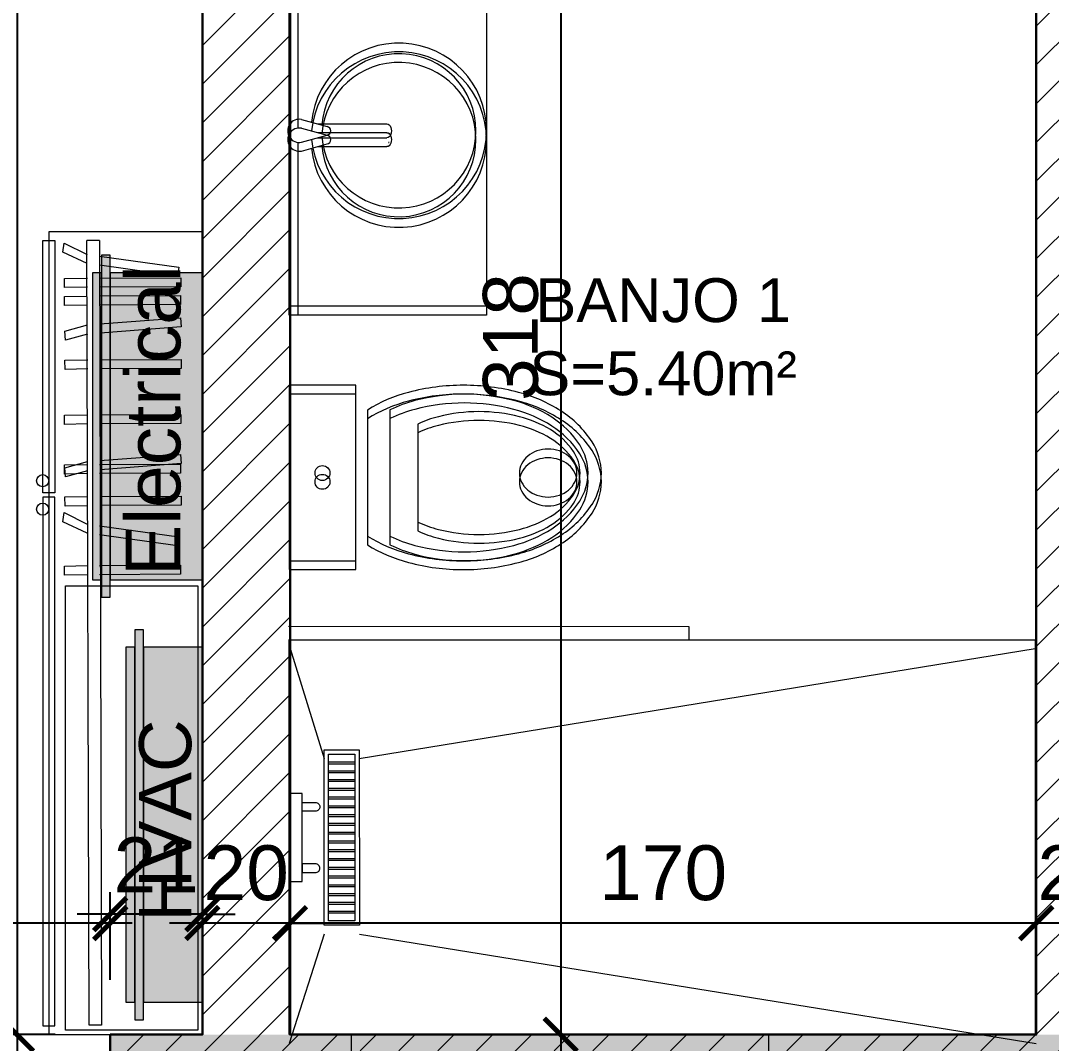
# Model space of a CAD drawing. Header units: feet. Extents: x 92587 to 97987, y -55119 to -48334.
# Drawn here: x 94853.7 to 95088.6, y -50959.4 to -50726.2 of the extents above; entities that cross this region are included whole.
import ezdxf

# ---------------------------------------------------------------- set-up
doc = ezdxf.new("R2010")
doc.units = ezdxf.units.FT
doc.header["$LTSCALE"] = 50
doc.header["$MEASUREMENT"] = 0
doc.layers.get('0').update_dxf_attribs({"color": 8})
for name, color, linetype, lineweight in [('BANJO', 160, 'Continuous', 9), ('KASETAT_Pen_No__22', 8, 'Continuous', 50), ('KASETAT_Pen_No__75', 6, 'Continuous', 20), ('MACONNERIE COUPE', 7, 'Continuous', 30), ('MACONNERIE HACHURE', 253, 'Continuous', 13), ('mobilimi', 8, 'Continuous', 9)]:
    doc.layers.add(name, color=color, linetype=linetype, lineweight=lineweight)
for name, color, linetype in [('BORD', 5, 'Continuous'), ('COTE 50ème', 1, 'Continuous'), ('TALUS', 2, 'Continuous'), ('TEXTE', 7, 'Continuous')]:
    doc.layers.add(name, color=color, linetype=linetype)
doc.layers.add('DEMOL', color=7, linetype='Continuous', lineweight=60, true_color=0xa87e00)
doc.layers.add('KASETAT_Pen_No__176', color=7, linetype='Continuous', lineweight=15, true_color=0x93a0c6)
doc.styles.add('RS_TEXT_1.50', font='arial.ttf', dxfattribs={"height": 12.5})
doc.styles.add('RS_TXT_50', font='arial.ttf', dxfattribs={"height": 12.5})
doc.dimstyles.new('RS_50CM_LINEAIRE', dxfattribs={"dimscale": 5, "dimtxt": 12.5, "dimasz": 1.5, "dimexe": 1, "dimexo": 2.5, "dimgap": 1, "dimtad": 1, "dimdec": 1, "dimrnd": 0.5, "dimdsep": 46, "dimtxsty": 'RS_TXT_50', "dimblk1": 'ARCHTICK', "dimblk2": 'ARCHTICK', "dimsah": 1, "dimcen": 2.5, "dimdle": 1, "dimclrt": 4, "dimadec": 0, "dimazin": 2, "dimtfac": 1, "dimtdec": 1, "dimtix": 1, "dimtmove": 2, "dimatfit": 3, "dimfxl": 1, "dimtolj": 1, "dimtzin": 0, "dimarcsym": 0})

# ---------------------------------------------------------------- blocks, each defined once
blk = doc.blocks.new('lavaman')
at = {"layer": 'BANJO'}
for p, q in [((-61171.15, 21935.44), (-61216.15, 21935.44)), ((-61171.15, 21935.44), (-61171.15, 21855.44)), ((-61171.15, 21855.44), (-61216.15, 21855.44))]:
    blk.add_line(p, q, dxfattribs=at)
at = {"layer": 'BANJO', "linetype": 'Continuous'}
for p, q in [((-61216.15, 21896.66), (-61216.15, 21935.44)), ((-61214.15, 21935.44), (-61214.15, 21898.05)), ((-61171.15, 21935.44), (-61171.15, 21855.44)), ((-61216.15, 21925.44), (-61216.15, 21896.66)), ((-61213.35, 21898.04), (-61207.48, 21896.42)), ((-61209.67, 21897.03), (-61193.85, 21897.03)), ((-61216.15, 21894.21), (-61216.15, 21865.44)), ((-61216.15, 21855.44), (-61216.15, 21894.21)), ((-61213.35, 21892.84), (-61207.48, 21894.45)), ((-61209.65, 21893.84), (-61193.85, 21893.84)), ((-61193.49, 21894.81), (-61193.49, 21894.81)), ((-61193.49, 21894.81), (-61193.38, 21894.81)), ((-61193.38, 21894.81), (-61193.49, 21894.81)), ((-61193.38, 21894.81), (-61193.38, 21894.81)), ((-61214.15, 21892.82), (-61214.15, 21855.44))]:
    blk.add_line(p, q, dxfattribs=at)
for centre, radius, start, end in [((-61191.15, 21895.44), 20, 185.6501, 174.3499), ((-61191.15, 21895.44), 17.58, 184.3008, 175.6992), ((-61213.81, 21895.44), 2.64, 79.9738, 280.0262), ((-61207.66, 21895.44), 1, 280.3544, 79.6456)]:
    blk.add_arc(centre, radius, start, end, dxfattribs=at)
at = {"layer": 'BANJO', "linetype": 'Continuous', "extrusion": (0, 0, -1)}
blk.add_ellipse((-61193.85, 21895.43), major_axis=(0, 1.59), ratio=0.623935, start_param=0, end_param=3.141593, dxfattribs=at)
blk = doc.blocks.new('UniTAZZ_3')
at = {"layer": 'BANJO'}
for p, q in [((-152, 200), (-152, -200)), ((0, 200), (-152, 200)), ((0, -200), (0, 200)), ((-229.8, -144), (-229.8, 143.8)), ((-178.5, -143.6), (-178.5, 143.6)), ((-293.4, -111.7), (-293.4, 111.9)), ((-152, -200), (0, -200))]:
    blk.add_line(p, q, dxfattribs=at)
blk.add_circle((-76, 0), 17, dxfattribs=at)
for centre, radius, start, end in [((-397.3, -291.1), 491.2, 90, 104.7867), ((-397.3, -291.1), 491.2, 75.2133, 90), ((-435.1, -147.6), 342.9, 104.7867, 122.5078), ((-433.2, -132.6), 307.7, 104.7867, 122.5078), ((-399.2, -261.3), 440.9, 90, 104.7867), ((-399.2, -261.3), 440.9, 75.2133, 90), ((-365.2, -132.6), 307.7, 63.9053, 75.2133), ((-359.4, -147.6), 342.9, 58.1489, 75.2133), ((-492.9, -57), 235.4, 122.5078, 146.9765), ((-485, -51.2), 211.3, 122.5078, 146.9765), ((-462, -120.6), 256.9, 104.1209, 121.2723), ((-432.4, -238.1), 378.1, 90, 104.1209), ((-432.4, -238.1), 378.1, 75.8791, 90), ((-402.8, -120.6), 256.9, 64.7964, 75.8791), ((-507, -46.4), 170.2, 121.2723, 145.7058), ((-580.5, 0), 130.9, 146.9765, 180), ((-563.6, -0.1), 117.5, 146.9765, 180), ((-575.2, 0.1), 87.7, 145.7058, 180), ((-594.2, -11.9), 66, 109.092, 129.8827), ((-590.2, -23.4), 78.1, 90, 109.092), ((-590.2, -23.4), 78.1, 70.908, 90), ((-586.2, -11.9), 66, 50.1173, 70.908), ((-600.3, -4.6), 56.5, 129.8827, 153.6325), ((-580.1, -4.6), 56.5, 26.3675, 50.1173), ((-580.5, 0), 130.9, 180, 213.0235), ((-575.2, 0.1), 87.7, 180, 214.2942), ((-609.7, 0.1), 46, 153.6325, 180), ((-609.7, 0.1), 46, 180, 206.3675), ((-570.7, 0.1), 46, 0, 26.3675), ((-570.7, 0.1), 46, 333.6325, 0), ((-563.6, -0.1), 117.5, 180, 213.0235), ((-600.3, 4.7), 56.5, 206.3675, 230.1173), ((-580.1, 4.7), 56.5, 309.8827, 333.6325), ((-594.2, 12), 66, 230.1173, 250.908), ((-586.2, 12), 66, 289.092, 309.8827), ((-485, 51), 211.3, 213.0235, 237.4922), ((-507, 46.6), 170.2, 214.2942, 238.7277), ((-590.2, 23.5), 78.1, 250.908, 270), ((-590.2, 23.5), 78.1, 270, 289.092), ((-492.9, 57), 235.4, 213.0235, 237.4922), ((-462, 120.7), 256.9, 238.7277, 255.8791), ((-402.8, 120.7), 256.9, 284.1209, 295.2036), ((-433.2, 132.3), 307.7, 237.4922, 255.2133), ((-432.4, 238.2), 378.1, 255.8791, 270), ((-432.4, 238.2), 378.1, 270, 284.1209), ((-435.1, 147.6), 342.9, 237.4922, 255.2133), ((-365.2, 132.3), 307.7, 284.7867, 296.0947), ((-359.4, 147.6), 342.9, 284.7867, 301.8511), ((-397.3, 291.1), 491.2, 255.2133, 270), ((-399.2, 261.1), 440.9, 255.2133, 270), ((-399.2, 261.1), 440.9, 270, 284.7867), ((-397.3, 291.1), 491.2, 270, 284.7867)]:
    blk.add_arc(centre, radius, start, end, dxfattribs=at)
blk = doc.blocks.new('_ArchTick')
at = {"color": 0, "linetype": 'ByBlock', "const_width": 0.15}
blk.add_lwpolyline([(-0.5, -0.5), (0.5, 0.5)], dxfattribs=at)
blk = doc.blocks.new('*D653')
at = {"layer": 'COTE 50ème', "color": 0, "lineweight": -2, "ltscale": 0.5, "transparency": 16777216}
for p, q in [((95085.11, -50944.86), (95085.11, -50926.93)), ((95105.11, -50944.86), (95105.11, -50926.93)), ((95085.11, -50931.93), (95077.61, -50931.93)), ((95105.11, -50931.93), (95085.11, -50931.93)), ((95105.11, -50931.93), (95112.61, -50931.93))]:
    blk.add_line(p, q, dxfattribs=at)
at = {"layer": 'Defpoints', "color": 0, "ltscale": 0.5, "transparency": 16777216}
for p in [(95085.11, -50931.93), (95085.11, -50957.36), (95105.11, -50957.36)]:
    blk.add_point(p, dxfattribs=at)
at = {"layer": 'COTE 50ème', "color": 0, "lineweight": -2, "ltscale": 0.5, "transparency": 16777216, "xscale": 7.5, "yscale": 7.5, "zscale": 7.5}
blk.add_blockref('_ArchTick', (95085.11, -50931.93), dxfattribs=at)
at = {"layer": 'COTE 50ème', "color": 0, "lineweight": -2, "ltscale": 0.5, "transparency": 16777216, "xscale": 7.5, "yscale": 7.5, "zscale": 7.5, "rotation": 180}
blk.add_blockref('_ArchTick', (95105.11, -50931.93), dxfattribs=at)
at = {"layer": 'COTE 50ème', "color": 4, "lineweight": 5, "ltscale": 0.5, "transparency": 16777216, "insert": (95095.11, -50920.55), "char_height": 12.5, "attachment_point": 5, "style": 'RS_TXT_50'}
blk.add_mtext('\\A1;20', dxfattribs=at)
blk = doc.blocks.new('*D654')
at = {"layer": 'COTE 50ème', "color": 0, "lineweight": -2, "ltscale": 0.5, "transparency": 16777216}
for p, q in [((94915.11, -50944.86), (94915.11, -50926.93)), ((95085.11, -50944.86), (95085.11, -50926.93)), ((95090.11, -50931.93), (94910.11, -50931.93))]:
    blk.add_line(p, q, dxfattribs=at)
at = {"layer": 'Defpoints', "color": 0, "ltscale": 0.5, "transparency": 16777216}
for p in [(94915.11, -50931.93), (94915.11, -50957.36), (95085.11, -50957.36)]:
    blk.add_point(p, dxfattribs=at)
at = {"layer": 'COTE 50ème', "color": 0, "lineweight": -2, "ltscale": 0.5, "transparency": 16777216, "xscale": 7.5, "yscale": 7.5, "zscale": 7.5, "rotation": 180}
blk.add_blockref('_ArchTick', (94915.11, -50931.93), dxfattribs=at)
at = {"layer": 'COTE 50ème', "color": 0, "lineweight": -2, "ltscale": 0.5, "transparency": 16777216, "xscale": 7.5, "yscale": 7.5, "zscale": 7.5}
blk.add_blockref('_ArchTick', (95085.11, -50931.93), dxfattribs=at)
at = {"layer": 'COTE 50ème', "color": 4, "lineweight": 5, "ltscale": 0.5, "transparency": 16777216, "insert": (95000.11, -50920.55), "char_height": 12.5, "attachment_point": 5, "style": 'RS_TXT_50'}
blk.add_mtext('\\A1;170', dxfattribs=at)
blk = doc.blocks.new('*D655')
at = {"layer": 'COTE 50ème', "color": 0, "lineweight": -2, "ltscale": 0.5, "transparency": 16777216}
for p, q in [((94895.11, -50944.86), (94895.11, -50926.93)), ((94915.11, -50944.86), (94915.11, -50926.93)), ((94895.11, -50931.93), (94887.61, -50931.93)), ((94915.11, -50931.93), (94895.11, -50931.93)), ((94915.11, -50931.93), (94922.61, -50931.93))]:
    blk.add_line(p, q, dxfattribs=at)
at = {"layer": 'Defpoints', "color": 0, "ltscale": 0.5, "transparency": 16777216}
for p in [(94895.11, -50931.93), (94895.11, -50957.36), (94915.11, -50957.36)]:
    blk.add_point(p, dxfattribs=at)
at = {"layer": 'COTE 50ème', "color": 0, "lineweight": -2, "ltscale": 0.5, "transparency": 16777216, "xscale": 7.5, "yscale": 7.5, "zscale": 7.5}
blk.add_blockref('_ArchTick', (94895.11, -50931.93), dxfattribs=at)
at = {"layer": 'COTE 50ème', "color": 0, "lineweight": -2, "ltscale": 0.5, "transparency": 16777216, "xscale": 7.5, "yscale": 7.5, "zscale": 7.5, "rotation": 180}
blk.add_blockref('_ArchTick', (94915.11, -50931.93), dxfattribs=at)
at = {"layer": 'COTE 50ème', "color": 4, "lineweight": 5, "ltscale": 0.5, "transparency": 16777216, "insert": (94905.11, -50920.55), "char_height": 12.5, "attachment_point": 5, "style": 'RS_TXT_50'}
blk.add_mtext('\\A1;20', dxfattribs=at)
blk = doc.blocks.new('*D656')
at = {"layer": 'COTE 50ème', "color": 0, "lineweight": -2, "ltscale": 0.5, "transparency": 16777216}
for p, q in [((94874.11, -50944.86), (94874.11, -50924.93)), ((94895.11, -50944.86), (94895.11, -50924.93)), ((94874.11, -50929.93), (94866.61, -50929.93)), ((94895.11, -50929.93), (94874.11, -50929.93)), ((94895.11, -50929.93), (94902.61, -50929.93))]:
    blk.add_line(p, q, dxfattribs=at)
at = {"layer": 'Defpoints', "color": 0, "ltscale": 0.5, "transparency": 16777216}
for p in [(94874.11, -50929.93), (94874.11, -50957.36), (94895.11, -50957.36)]:
    blk.add_point(p, dxfattribs=at)
at = {"layer": 'COTE 50ème', "color": 0, "lineweight": -2, "ltscale": 0.5, "transparency": 16777216, "xscale": 7.5, "yscale": 7.5, "zscale": 7.5}
blk.add_blockref('_ArchTick', (94874.11, -50929.93), dxfattribs=at)
at = {"layer": 'COTE 50ème', "color": 0, "lineweight": -2, "ltscale": 0.5, "transparency": 16777216, "xscale": 7.5, "yscale": 7.5, "zscale": 7.5, "rotation": 180}
blk.add_blockref('_ArchTick', (94895.11, -50929.93), dxfattribs=at)
at = {"layer": 'COTE 50ème', "color": 4, "lineweight": 5, "ltscale": 0.5, "transparency": 16777216, "insert": (94884.61, -50918.65), "char_height": 12.5, "attachment_point": 5, "style": 'RS_TXT_50'}
blk.add_mtext('\\A1;21', dxfattribs=at)
blk = doc.blocks.new('*D657')
at = {"layer": 'COTE 50ème', "color": 0, "lineweight": -2, "ltscale": 0.5, "transparency": 16777216}
for p, q in [((94744.11, -50959.86), (94744.11, -50926.93)), ((94874.11, -50944.86), (94874.11, -50926.93)), ((94879.11, -50931.93), (94739.11, -50931.93))]:
    blk.add_line(p, q, dxfattribs=at)
at = {"layer": 'Defpoints', "color": 0, "ltscale": 0.5, "transparency": 16777216}
for p in [(94744.11, -50931.93), (94874.11, -50957.36), (94744.11, -50972.36)]:
    blk.add_point(p, dxfattribs=at)
at = {"layer": 'COTE 50ème', "color": 0, "lineweight": -2, "ltscale": 0.5, "transparency": 16777216, "xscale": 7.5, "yscale": 7.5, "zscale": 7.5, "rotation": 180}
blk.add_blockref('_ArchTick', (94744.11, -50931.93), dxfattribs=at)
at = {"layer": 'COTE 50ème', "color": 0, "lineweight": -2, "ltscale": 0.5, "transparency": 16777216, "xscale": 7.5, "yscale": 7.5, "zscale": 7.5}
blk.add_blockref('_ArchTick', (94874.11, -50931.93), dxfattribs=at)
at = {"layer": 'COTE 50ème', "color": 4, "lineweight": 5, "ltscale": 0.5, "transparency": 16777216, "insert": (94809.11, -50920.54), "char_height": 12.5, "attachment_point": 5, "style": 'RS_TXT_50'}
blk.add_mtext('\\A1;130', dxfattribs=at)
blk = doc.blocks.new('*D910')
at = {"layer": 'COTE 50ème', "color": 0, "lineweight": -2, "ltscale": 0.5, "transparency": 16777216}
for p, q in [((94852.89, -50622.36), (94852.89, -50962.36)), ((94882.61, -50627.36), (94847.89, -50627.36)), ((94861.61, -50957.36), (94847.89, -50957.36))]:
    blk.add_line(p, q, dxfattribs=at)
at = {"layer": 'Defpoints', "color": 0, "ltscale": 0.5, "transparency": 16777216}
for p in [(94895.11, -50627.36), (94852.89, -50957.36), (94874.11, -50957.36)]:
    blk.add_point(p, dxfattribs=at)
at = {"layer": 'COTE 50ème', "color": 0, "lineweight": -2, "ltscale": 0.5, "transparency": 16777216, "xscale": 7.5, "yscale": 7.5, "zscale": 7.5}
for p, rotation in [((94852.89, -50627.36), 90), ((94852.89, -50957.36), 270)]:
    blk.add_blockref('_ArchTick', p, dxfattribs=dict(at, rotation=rotation))
at = {"layer": 'COTE 50ème', "color": 4, "lineweight": 5, "ltscale": 0.5, "transparency": 16777216, "insert": (94841.5, -50792.36), "char_height": 12.5, "attachment_point": 5, "rotation": 90, "style": 'RS_TXT_50'}
blk.add_mtext('\\A1;330', dxfattribs=at)
blk = doc.blocks.new('*D484')
at = {"layer": 'COTE 50ème', "color": 0, "lineweight": -2, "ltscale": 0.5, "transparency": 16777216}
for p, q in [((94852.89, -50952.36), (94852.89, -51177.36)), ((94861.61, -50957.36), (94847.89, -50957.36)), ((94861.61, -51172.36), (94847.89, -51172.36))]:
    blk.add_line(p, q, dxfattribs=at)
at = {"layer": 'Defpoints', "color": 0, "ltscale": 0.5, "transparency": 16777216}
for p in [(94874.11, -50957.36), (94852.89, -51172.36), (94874.11, -51172.36)]:
    blk.add_point(p, dxfattribs=at)
at = {"layer": 'COTE 50ème', "color": 0, "lineweight": -2, "ltscale": 0.5, "transparency": 16777216, "xscale": 7.5, "yscale": 7.5, "zscale": 7.5}
for p, rotation in [((94852.89, -50957.36), 90), ((94852.89, -51172.36), 270)]:
    blk.add_blockref('_ArchTick', p, dxfattribs=dict(at, rotation=rotation))
at = {"layer": 'COTE 50ème', "color": 4, "lineweight": 5, "ltscale": 0.5, "transparency": 16777216, "insert": (94841.51, -51064.86), "char_height": 12.5, "attachment_point": 5, "rotation": 90, "style": 'RS_TXT_50'}
blk.add_mtext('\\A1;215', dxfattribs=at)
blk = doc.blocks.new('*D510')
at = {"layer": 'COTE 50ème', "color": 0, "lineweight": -2, "ltscale": 0.5, "transparency": 16777216}
for p, q in [((94976.76, -50634.36), (94976.76, -50962.36)), ((94968.88, -50639.36), (94971.76, -50639.36)), ((95011.61, -50957.36), (94971.76, -50957.36))]:
    blk.add_line(p, q, dxfattribs=at)
at = {"layer": 'Defpoints', "color": 0, "ltscale": 0.5, "transparency": 16777216}
for p in [(94981.38, -50639.36), (94976.76, -50957.36), (95024.11, -50957.36)]:
    blk.add_point(p, dxfattribs=at)
at = {"layer": 'COTE 50ème', "color": 0, "lineweight": -2, "ltscale": 0.5, "transparency": 16777216, "xscale": 7.5, "yscale": 7.5, "zscale": 7.5}
for p, rotation in [((94976.76, -50639.36), 90), ((94976.76, -50957.36), 270)]:
    blk.add_blockref('_ArchTick', p, dxfattribs=dict(at, rotation=rotation))
at = {"layer": 'COTE 50ème', "color": 4, "lineweight": 5, "ltscale": 0.5, "transparency": 16777216, "insert": (94965.38, -50798.36), "char_height": 12.5, "attachment_point": 5, "rotation": 90, "style": 'RS_TXT_50'}
blk.add_mtext('\\A1;318', dxfattribs=at)
blk = doc.blocks.new('*D511')
at = {"layer": 'COTE 50ème', "color": 0, "lineweight": -2, "ltscale": 0.5, "transparency": 16777216}
for p, q in [((94976.76, -50952.36), (94976.76, -50992.35)), ((95011.61, -50957.36), (94971.76, -50957.36)), ((95011.61, -50987.35), (94971.76, -50987.35))]:
    blk.add_line(p, q, dxfattribs=at)
at = {"layer": 'Defpoints', "color": 0, "ltscale": 0.5, "transparency": 16777216}
for p in [(95024.11, -50957.36), (94976.76, -50987.35), (95024.11, -50987.35)]:
    blk.add_point(p, dxfattribs=at)
at = {"layer": 'COTE 50ème', "color": 0, "lineweight": -2, "ltscale": 0.5, "transparency": 16777216, "xscale": 7.5, "yscale": 7.5, "zscale": 7.5}
for p, rotation in [((94976.76, -50957.36), 90), ((94976.76, -50987.35), 270)]:
    blk.add_blockref('_ArchTick', p, dxfattribs=dict(at, rotation=rotation))
at = {"layer": 'COTE 50ème', "color": 4, "lineweight": 5, "ltscale": 0.5, "transparency": 16777216, "insert": (94965.38, -50972.35), "char_height": 12.5, "attachment_point": 5, "rotation": 90, "style": 'RS_TXT_50'}
blk.add_mtext('\\A1;30', dxfattribs=at)

msp = doc.modelspace()

# ---------------------------------------------------------------- hatches: boundary and pattern name
at = {"layer": 'KASETAT_Pen_No__176', "linetype": 'Continuous', "lineweight": 0, "true_color": 0x2776bb}
msp.add_hatch(color=152, dxfattribs=at).paths.add_polyline_path([(94870.11, -50783.69), (94870.11, -50853.69), (94872.11, -50853.69), (94872.11, -50857.69), (94874.11, -50857.69), (94874.11, -50853.69), (94895.11, -50853.69), (94895.11, -50783.69), (94874.11, -50783.69), (94874.11, -50779.69), (94872.11, -50779.69), (94872.11, -50783.69)])
at = {"layer": 'KASETAT_Pen_No__75', "linetype": 'Continuous', "lineweight": 0, "true_color": 0xbf00bf}
msp.add_hatch(color=212, dxfattribs=at).paths.add_polyline_path([(94877.71, -50869.08), (94877.71, -50949.98), (94879.71, -50949.98), (94879.71, -50953.98), (94881.71, -50953.98), (94881.71, -50949.98), (94895.11, -50949.98), (94895.11, -50869.08), (94881.71, -50869.08), (94881.71, -50865.08), (94879.71, -50865.08), (94879.71, -50869.08)])
at = {"layer": 'MACONNERIE HACHURE'}
h = msp.add_hatch(dxfattribs=at)
h.set_pattern_fill('ANSI31', color=256, scale=50, style=0)
h.set_pattern_definition([(45, (0, 5835.283), (-4.41941738, 4.41941738), [])])
h.paths.add_polyline_path([(93729.11, -50527.36), (93729.11, -50358.36), (93801.11, -50358.36), (93801.11, -50337.36), (93779.11, -50337.36), (93779.11, -50332.36), (93959.11, -50332.36), (93959.11, -50344.36), (93909.11, -50344.36), (93909.11, -50517.36), (93887.11, -50517.36), (93887.11, -50505.36), (93897.11, -50505.36), (93897.11, -50344.36), (93806.11, -50344.36), (93806.11, -50363.36), (93749.11, -50363.36), (93749.11, -50505.36), (93805.11, -50505.36), (93805.11, -50517.36), (93741.11, -50517.36), (93741.11, -50527.36)])
h.paths.add_polyline_path([(94298.94, -51192.36), (94249.11, -51192.36), (94249.11, -51152.36), (94298.94, -51152.36)])
h.paths.add_polyline_path([(94459.11, -51192.36), (94419.11, -51192.36), (94419.11, -51152.36), (94459.11, -51152.36)])
h.paths.add_polyline_path([(94319.11, -51547.36), (94229.11, -51547.36), (94229.11, -51487.36), (94076.11, -51487.36), (94076.11, -51547.36), (94064.11, -51547.36), (94064.11, -51427.36), (94084.11, -51427.36), (94084.11, -51462.36), (94249.11, -51462.36), (94249.11, -51511.36), (94319.11, -51511.36), (94319.11, -51462.36), (94354.11, -51462.36), (94354.11, -51482.36), (94344.11, -51482.36), (94344.11, -51532.36), (94319.11, -51532.36), (94319.11, -51516.36), (94249.11, -51516.36), (94249.11, -51542.36), (94319.11, -51542.36)])
h.paths.add_polyline_path([(93749.11, -49932.36), (93849.11, -49932.36), (93849.11, -49907.36), (93749.11, -49907.36)])
h.paths.add_polyline_path([(93514.11, -51940.47), (93489.11, -51940.47), (93489.11, -51987.36), (93514.11, -51987.36)])
h.paths.add_polyline_path([(93514.11, -50042.36), (93489.11, -50042.36), (93489.11, -50022.36), (93514.11, -50022.36)])
h.paths.add_polyline_path([(94196.61, -51192.36), (94214.11, -51192.36), (94214.11, -51172.36), (94196.61, -51172.36)])
h.paths.add_polyline_path([(93874.11, -51305.36), (93864.11, -51305.36), (93864.11, -51317.36), (93904.11, -51317.36), (93904.11, -51305.36), (93894.11, -51305.36), (93894.11, -50987.36), (94064.11, -50987.36), (94064.11, -51305.36), (93986.1, -51305.36), (93986.1, -51317.36), (94064.11, -51317.36), (94064.11, -51327.36), (94084.11, -51327.36), (94084.11, -51192.36), (94096.61, -51192.36), (94096.61, -51172.36), (94084.11, -51172.36), (94084.11, -50957.36), (94063.11, -50957.36), (94063.11, -50627.36), (93965.1, -50627.36), (93965.1, -50639.36), (94043.11, -50639.36), (94043.11, -50957.36), (93873.11, -50957.36), (93873.11, -50639.36), (93883.11, -50639.36), (93883.11, -50627.36), (93843.11, -50627.36), (93843.11, -50639.36), (93853.11, -50639.36), (93853.11, -50957.36), (93514.11, -50957.36), (93514.11, -50912.36), (93489.11, -50912.36), (93489.11, -50962.36), (93379.11, -50962.36), (93379.11, -50982.36), (93489.11, -50982.36), (93489.11, -51032.36), (93514.11, -51032.36), (93514.11, -50987.36), (93874.11, -50987.36)])
h.paths.add_polyline_path([(93706.11, -50332.36), (93706.11, -50352.36), (93404.11, -50352.36), (93404.11, -50417.36), (93379.11, -50417.36), (93379.11, -50327.36), (93489.11, -50327.36), (93489.11, -50312.36), (93514.11, -50312.36), (93514.11, -50332.36)])
h.paths.add_polyline_path([(94149.11, -50235.36), (94174.11, -50235.36), (94174.11, -50513.36), (94226.11, -50513.36), (94226.11, -50535.36), (94214.11, -50535.36), (94214.11, -50525.36), (94089.11, -50525.36), (94089.11, -50513.36), (94149.11, -50513.36)])
h.paths.add_polyline_path([(94174.11, -50162.36), (94174.11, -50142.36), (94224.11, -50142.36), (94224.11, -50022.36), (94249.11, -50022.36), (94249.11, -50137.36), (94266.61, -50137.36), (94266.61, -50162.36)])
h.paths.add_polyline_path([(93514.11, -49972.36), (93514.11, -49932.36), (93569.11, -49932.36), (93569.11, -49907.36), (93489.11, -49907.36), (93489.11, -49972.36)])
h.paths.add_polyline_path([(94089.11, -49932.36), (94029.11, -49932.36), (94029.11, -49907.36), (94114.11, -49907.36), (94114.11, -49972.36), (94114.11, -49972.36), (94114.11, -50022.36), (94089.11, -50022.36)])
h.paths.add_polyline_path([(93514.11, -51612.36), (93514.11, -51670.47), (93489.11, -51670.47), (93489.11, -51617.36), (93379.11, -51617.36), (93379.11, -51527.36), (93404.11, -51527.36), (93404.11, -51592.36), (93737.11, -51592.36), (93737.11, -51419.36), (93749.11, -51419.36), (93749.11, -51427.36), (93805.11, -51427.36), (93805.11, -51439.36), (93749.11, -51439.36), (93749.11, -51587.36), (93897.11, -51587.36), (93897.11, -51439.36), (93887.11, -51439.36), (93887.11, -51427.36), (93909.11, -51427.36), (93909.11, -51600.36), (93958.97, -51600.36), (93958.97, -51612.36)])
h.paths.add_polyline_path([(93749.11, -51285.36), (93749.11, -51305.36), (93772.11, -51305.36), (93772.11, -51317.36), (93749.11, -51317.36), (93749.11, -51327.36), (93737.11, -51327.36), (93737.11, -51297.36), (93514.11, -51297.36), (93514.11, -51285.36)], flags=17)
h.paths.add_polyline_path([(93729.11, -50647.36), (93514.11, -50647.36), (93514.11, -50659.36), (93741.11, -50659.36), (93741.11, -50639.36), (93751.11, -50639.36), (93751.11, -50627.36), (93741.11, -50627.36), (93741.11, -50619.36), (93729.11, -50619.36)])
h.paths.add_polyline_path([(94314.11, -50647.36), (94314.11, -50635.36), (94226.11, -50635.36), (94226.11, -50627.36), (94214.11, -50627.36), (94214.11, -50647.36)])
h.paths.add_polyline_path([(93404.11, -51297.36), (93379.11, -51297.36), (93379.11, -51347.36), (93404.11, -51347.36)])
h.paths.add_polyline_path([(93404.11, -50647.36), (93379.11, -50647.36), (93379.11, -50597.36), (93404.11, -50597.36)])
h.paths.add_polyline_path([(93514.11, -51247.36), (93489.11, -51247.36), (93489.11, -51192.47), (93514.11, -51192.47)], flags=17)
h.paths.add_polyline_path([(93514.11, -50697.36), (93489.11, -50697.36), (93489.11, -50752.25), (93514.11, -50752.25)], flags=17)
h.paths.add_polyline_path([(94659.28, -51192.36), (94709.11, -51192.36), (94709.11, -51152.36), (94659.28, -51152.36)])
h.paths.add_polyline_path([(94499.11, -51192.36), (94539.11, -51192.36), (94539.11, -51152.36), (94499.11, -51152.36)])
h.paths.add_polyline_path([(94344.11, -52012.36), (94364.11, -52012.36), (94364.11, -52037.36), (94344.11, -52037.36)])
h.paths.add_polyline_path([(94029.11, -52012.36), (94029.11, -52037.36), (94209.11, -52037.36), (94209.11, -52012.36)])
h.paths.add_polyline_path([(94639.11, -51547.36), (94729.11, -51547.36), (94729.11, -51487.36), (94882.11, -51487.36), (94882.11, -51547.36), (94894.11, -51547.36), (94894.11, -51427.36), (94874.11, -51427.36), (94874.11, -51462.36), (94709.11, -51462.36), (94709.11, -51511.36), (94639.11, -51511.36), (94639.11, -51462.36), (94454.11, -51462.36), (94454.11, -51482.36), (94614.11, -51482.36), (94614.11, -51532.36), (94639.11, -51532.36), (94639.11, -51516.36), (94709.11, -51516.36), (94709.11, -51542.36), (94639.11, -51542.36)])
h.paths.add_polyline_path([(95209.11, -49932.36), (95109.11, -49932.36), (95109.11, -49907.36), (95209.11, -49907.36)])
h.paths.add_polyline_path([(95444.11, -51940.47), (95469.11, -51940.47), (95469.11, -51987.36), (95444.11, -51987.36)])
h.paths.add_polyline_path([(95444.11, -50042.36), (95469.11, -50042.36), (95469.11, -50022.36), (95444.11, -50022.36)])
h.paths.add_polyline_path([(94761.61, -51192.36), (94744.11, -51192.36), (94744.11, -51172.36), (94761.61, -51172.36)])
h.paths.add_polyline_path([(94464.11, -50162.36), (94446.61, -50162.36), (94446.61, -50137.36), (94464.11, -50137.36), (94464.11, -49972.36), (94494.11, -49972.36), (94494.11, -50137.36), (94511.72, -50137.36), (94511.72, -50162.36), (94494.11, -50162.36), (94494.11, -50635.36), (94562.11, -50635.36), (94562.11, -50647.36), (94494.11, -50647.36), (94494.11, -50822.36), (94464.11, -50822.36), (94464.11, -50647.36), (94396.11, -50647.36), (94396.11, -50635.36), (94464.11, -50635.36)])
h.paths.add_polyline_path([(95084.11, -51305.36), (95094.11, -51305.36), (95094.11, -51317.36), (95054.11, -51317.36), (95054.11, -51305.36), (95064.11, -51305.36), (95064.11, -50987.36), (94894.11, -50987.36), (94894.11, -51305.36), (94972.12, -51305.36), (94972.12, -51317.36), (94894.11, -51317.36), (94894.11, -51327.36), (94874.11, -51327.36), (94874.11, -51192.36), (94861.61, -51192.36), (94861.61, -51172.36), (94874.11, -51172.36), (94874.11, -50957.36), (94895.11, -50957.36), (94895.11, -50627.36), (94993.12, -50627.36), (94993.12, -50639.36), (94915.11, -50639.36), (94915.11, -50957.36), (95085.11, -50957.36), (95085.11, -50639.36), (95075.11, -50639.36), (95075.11, -50627.36), (95115.11, -50627.36), (95115.11, -50639.36), (95105.11, -50639.36), (95105.11, -50957.36), (95444.11, -50957.36), (95444.11, -50912.36), (95469.11, -50912.36), (95469.11, -50962.36), (95579.11, -50962.36), (95579.11, -50982.36), (95469.11, -50982.36), (95469.11, -51032.36), (95444.11, -51032.36), (95444.11, -50987.36), (95084.11, -50987.36)])
h.paths.add_polyline_path([(95229.11, -50358.36), (95157.11, -50358.36), (95157.11, -50337.36), (95179.11, -50337.36), (95179.11, -50332.36), (94999.11, -50332.36), (94999.11, -50344.36), (95049.11, -50344.36), (95049.11, -50517.36), (95071.11, -50517.36), (95071.11, -50505.36), (95061.11, -50505.36), (95061.11, -50344.36), (95152.11, -50344.36), (95152.11, -50363.36), (95209.11, -50363.36), (95209.11, -50505.36), (95153.11, -50505.36), (95153.11, -50517.36), (95217.11, -50517.36), (95217.11, -50527.36), (95229.11, -50527.36)])
h.paths.add_polyline_path([(95252.11, -50332.36), (95252.11, -50352.36), (95554.11, -50352.36), (95554.11, -50417.36), (95579.11, -50417.36), (95579.11, -50327.36), (95469.11, -50327.36), (95469.11, -50312.36), (95444.11, -50312.36), (95444.11, -50332.36)])
h.paths.add_polyline_path([(94809.11, -50235.36), (94784.11, -50235.36), (94784.11, -50513.36), (94732.11, -50513.36), (94732.11, -50535.36), (94744.11, -50535.36), (94744.11, -50525.36), (94869.11, -50525.36), (94869.11, -50513.36), (94809.11, -50513.36)])
h.paths.add_polyline_path([(94784.11, -50162.36), (94784.11, -50142.36), (94734.11, -50142.36), (94734.11, -50022.36), (94709.11, -50022.36), (94709.11, -50137.36), (94691.61, -50137.36), (94691.61, -50162.36)])
h.paths.add_polyline_path([(95444.11, -49972.36), (95444.11, -49932.36), (95389.11, -49932.36), (95389.11, -49907.36), (95469.11, -49907.36), (95469.11, -49972.36)])
h.paths.add_polyline_path([(94869.11, -49932.36), (94929.11, -49932.36), (94929.11, -49907.36), (94844.11, -49907.36), (94844.11, -49972.36), (94844.11, -49972.36), (94844.11, -50022.36), (94869.11, -50022.36)])
h.paths.add_polyline_path([(93514.11, -52012.36), (93569.11, -52012.36), (93569.11, -52037.36), (93514.11, -52037.36)])
h.paths.add_polyline_path([(93749.11, -52012.36), (93749.11, -52037.36), (93849.11, -52037.36), (93849.11, -52012.36)])
h.paths.add_polyline_path([(94464.11, -52012.36), (94614.11, -52012.36), (94614.11, -52037.36), (94464.11, -52037.36)])
h.paths.add_polyline_path([(94749.11, -52012.36), (95444.11, -52012.36), (95444.11, -52037.36), (94749.11, -52037.36)])
h.paths.add_polyline_path([(95444.11, -51612.36), (95444.11, -51670.47), (95469.11, -51670.47), (95469.11, -51617.36), (95579.11, -51617.36), (95579.11, -51527.36), (95554.11, -51527.36), (95554.11, -51592.36), (95221.11, -51592.36), (95221.11, -51419.36), (95209.11, -51419.36), (95209.11, -51427.36), (95153.11, -51427.36), (95153.11, -51439.36), (95209.11, -51439.36), (95209.11, -51587.36), (95061.11, -51587.36), (95061.11, -51439.36), (95071.11, -51439.36), (95071.11, -51427.36), (95049.11, -51427.36), (95049.11, -51600.36), (94999.24, -51600.36), (94999.24, -51612.36)])
h.paths.add_polyline_path([(95209.11, -51285.36), (95209.11, -51305.36), (95186.11, -51305.36), (95186.11, -51317.36), (95209.11, -51317.36), (95209.11, -51327.36), (95221.11, -51327.36), (95221.11, -51297.36), (95444.11, -51297.36), (95444.11, -51285.36)], flags=17)
h.paths.add_polyline_path([(95229.11, -50647.36), (95444.11, -50647.36), (95444.11, -50659.36), (95217.11, -50659.36), (95217.11, -50639.36), (95207.11, -50639.36), (95207.11, -50627.36), (95217.11, -50627.36), (95217.11, -50619.36), (95229.11, -50619.36)])
h.paths.add_polyline_path([(94644.11, -50647.36), (94644.11, -50635.36), (94732.11, -50635.36), (94732.11, -50627.36), (94744.11, -50627.36), (94744.11, -50647.36)])
h.paths.add_polyline_path([(95554.11, -51297.36), (95579.11, -51297.36), (95579.11, -51347.36), (95554.11, -51347.36)])
h.paths.add_polyline_path([(95554.11, -50647.36), (95579.11, -50647.36), (95579.11, -50597.36), (95554.11, -50597.36)])
h.paths.add_polyline_path([(95444.11, -51247.36), (95469.11, -51247.36), (95469.11, -51192.47), (95444.11, -51192.47)], flags=17)
h.paths.add_polyline_path([(95444.11, -50697.36), (95469.11, -50697.36), (95469.11, -50752.25), (95444.11, -50752.25)], flags=17)
at = {"layer": 'TALUS', "ltscale": 0.5, "true_color": 0xf8991e, "transparency": 33554610}
h = msp.add_hatch(color=30, dxfattribs=at)
h.dxf.hatch_style = 1
h.paths.add_polyline_path([(94744.11, -51192.36), (94894.11, -51192.36), (94894.21, -50987.36), (95469.11, -50987.36), (95469.11, -50982.36), (95579.11, -50982.36), (95579.11, -50962.36), (95469.11, -50962.36), (95469.11, -50957.36), (94874.11, -50957.36), (94874.11, -51172.36), (94744.11, -51172.36)])
h.paths.add_polyline_path([(94214.11, -51192.36), (94064.11, -51192.36), (94064, -50987.36), (93489.11, -50987.36), (93489.11, -50982.36), (93379.11, -50982.36), (93379.11, -50962.36), (93489.11, -50962.36), (93489.11, -50957.36), (94084.11, -50957.36), (94084.11, -51172.36), (94214.11, -51172.36)])
h.paths.add_polyline_path([(94464.11, -50822.36), (94494.11, -50822.36), (94494.11, -49972.36), (94464.11, -49972.36)])

# ---------------------------------------------------------------- linework, layer by layer
at = {"layer": 'BANJO'}
msp.add_lwpolyline([(94914.75, -50867.36), (95006.06, -50867.38), (95006.06, -50864.38), (94914.75, -50864.36)], dxfattribs=at)
for points in [[(94914.88, -50957.36), (94914.88, -50867.36), (95084.88, -50867.38), (95084.88, -50957.38)], [(94917.88, -50922.44), (94917.88, -50902.44), (94914.88, -50902.44), (94914.88, -50922.44)]]:
    msp.add_lwpolyline(points, close=True, dxfattribs=at)
at = {"layer": 'BANJO', "linetype": 'ByBlock', "ltscale": 5, "flags": 128}
for points in [[(94930.87, -50892.44), (94930.88, -50932.44), (94922.88, -50932.44), (94922.87, -50892.44)], [(94929.87, -50893.44), (94929.88, -50931.44), (94923.88, -50931.44), (94923.87, -50893.44)], [(94923.87, -50895.7), (94923.87, -50895.2), (94929.87, -50895.2), (94929.87, -50895.7)], [(94923.87, -50897.7), (94923.87, -50897.2), (94929.87, -50897.2), (94929.87, -50897.7)], [(94923.87, -50899.7), (94923.87, -50899.2), (94929.87, -50899.2), (94929.87, -50899.7)], [(94923.87, -50901.7), (94923.87, -50901.2), (94929.87, -50901.2), (94929.87, -50901.7)], [(94923.87, -50903.7), (94923.87, -50903.2), (94929.87, -50903.2), (94929.87, -50903.7)], [(94923.88, -50905.7), (94923.88, -50905.2), (94929.88, -50905.2), (94929.88, -50905.7)], [(94923.88, -50907.7), (94923.88, -50907.2), (94929.88, -50907.2), (94929.88, -50907.7)], [(94923.88, -50909.7), (94923.88, -50909.2), (94929.88, -50909.2), (94929.88, -50909.7)], [(94923.88, -50911.7), (94923.88, -50911.2), (94929.88, -50911.2), (94929.88, -50911.7)], [(94923.88, -50913.7), (94923.88, -50913.2), (94929.88, -50913.2), (94929.88, -50913.7)], [(94923.88, -50915.7), (94923.88, -50915.2), (94929.88, -50915.2), (94929.88, -50915.7)], [(94923.88, -50917.7), (94923.88, -50917.2), (94929.88, -50917.2), (94929.88, -50917.7)], [(94923.88, -50919.7), (94923.88, -50919.2), (94929.88, -50919.2), (94929.88, -50919.7)], [(94923.88, -50921.7), (94923.88, -50921.2), (94929.88, -50921.2), (94929.88, -50921.7)], [(94923.88, -50923.7), (94923.88, -50923.2), (94929.88, -50923.2), (94929.88, -50923.7)], [(94923.88, -50925.7), (94923.88, -50925.2), (94929.88, -50925.2), (94929.88, -50925.7)], [(94923.88, -50927.7), (94923.88, -50927.2), (94929.88, -50927.2), (94929.88, -50927.7)], [(94923.88, -50929.7), (94923.88, -50929.2), (94929.88, -50929.2), (94929.88, -50929.7)]]:
    msp.add_lwpolyline(points, close=True, dxfattribs=at)
at = {"layer": 'BANJO'}
for points in [[(94921.88, -50905.44), (94921.88, -50905.44, -0.414214), (94920.88, -50906.44), (94917.88, -50906.44), (94917.88, -50904.44), (94920.88, -50904.44, -0.414214)], [(94921.88, -50919.44), (94921.88, -50919.44, 0.414214), (94920.88, -50918.44), (94917.88, -50918.44), (94917.88, -50920.44), (94920.88, -50920.44, 0.414214)]]:
    msp.add_lwpolyline(points, format="xyb", close=True, dxfattribs=at)
at = {"layer": 'BORD', "lineweight": 5, "ltscale": 0.5}
msp.add_lwpolyline([(94929.11, -50957.36), (95024.11, -50957.36), (95024.11, -50987.36), (94929.11, -50987.36)], close=True, dxfattribs=at)
at = {"layer": 'KASETAT_Pen_No__22', "color": 32, "linetype": 'Continuous', "lineweight": 0, "true_color": 0xcd6928}
for p, q in [((94872.11, -50779.69), (94872.11, -50857.69)), ((94874.11, -50779.69), (94872.11, -50779.69)), ((94874.11, -50857.69), (94874.11, -50779.69)), ((94870.11, -50783.69), (94870.11, -50853.69)), ((94872.11, -50783.69), (94870.11, -50783.69)), ((94872.11, -50853.69), (94872.11, -50783.69)), ((94874.11, -50783.69), (94874.11, -50853.69)), ((94895.11, -50783.69), (94874.11, -50783.69)), ((94895.11, -50853.69), (94895.11, -50783.69)), ((94870.11, -50853.69), (94872.11, -50853.69)), ((94874.11, -50853.69), (94895.11, -50853.69)), ((94872.11, -50857.69), (94874.11, -50857.69))]:
    msp.add_line(p, q, dxfattribs=at)
at = {"layer": 'KASETAT_Pen_No__22', "color": 8, "linetype": 'Continuous', "lineweight": 0}
for p, q in [((94879.71, -50865.08), (94879.71, -50953.98)), ((94881.71, -50865.08), (94879.71, -50865.08)), ((94881.71, -50953.98), (94881.71, -50865.08)), ((94877.71, -50869.08), (94877.71, -50949.98)), ((94879.71, -50869.08), (94877.71, -50869.08)), ((94879.71, -50949.98), (94879.71, -50869.08)), ((94881.71, -50869.08), (94881.71, -50949.98)), ((94895.11, -50869.08), (94881.71, -50869.08)), ((94895.11, -50949.98), (94895.11, -50869.08)), ((94877.71, -50949.98), (94879.71, -50949.98)), ((94881.71, -50949.98), (94895.11, -50949.98)), ((94879.71, -50953.98), (94881.71, -50953.98))]:
    msp.add_line(p, q, dxfattribs=at)
at = {"layer": 'MACONNERIE COUPE'}
for points in [[(95094.11, -51317.36), (95054.11, -51317.36), (95054.11, -51305.36), (95064.11, -51305.36), (95064.11, -50987.36), (94894.11, -50987.36), (94894.11, -51305.36), (94972.12, -51305.36), (94972.12, -51317.36), (94894.11, -51317.36), (94894.11, -51327.36), (94874.11, -51327.36), (94874.11, -51192.36), (94861.61, -51192.36), (94861.61, -51172.36), (94874.11, -51172.36), (94874.11, -50957.36), (94895.11, -50957.36), (94895.11, -50627.36)], [(94915.11, -50639.36), (94915.11, -50957.36), (95085.11, -50957.36), (95085.11, -50639.36)]]:
    msp.add_lwpolyline(points, dxfattribs=at)
at = {"layer": 'mobilimi'}
for p, q in [((94869.35, -50955.22), (94868.8, -50776.38)), ((94871.67, -50776.38), (94872.17, -50955.22)), ((94868.79, -50779.49), (94868.79, -50779.48))]:
    msp.add_line(p, q, dxfattribs=at)
at = {"layer": 'mobilimi', "lineweight": 5, "ltscale": 0.5}
for p, q in [((94915.11, -50869.36), (94922.87, -50894.44)), ((94930.87, -50894.44), (95084.88, -50869.38)), ((94922.88, -50934.44), (94914.88, -50959.36)), ((94930.88, -50934.44), (95085.11, -50959.36))]:
    msp.add_line(p, q, dxfattribs=at)
at = {"layer": 'mobilimi'}
for points in [[(94861.48, -50776.38), (94861.48, -50833.86), (94858.73, -50833.86), (94858.73, -50776.38)], [(94860.11, -50774.36), (94860.11, -50957.36), (94895.11, -50957.36), (94895.11, -50774.36)], [(94861.48, -50955.35), (94861.48, -50834.86), (94858.73, -50834.86), (94858.73, -50955.35)], [(94894.11, -50855.09), (94894.11, -50956.36), (94863.96, -50956.36), (94863.96, -50855.09)]]:
    msp.add_lwpolyline(points, close=True, dxfattribs=at)
for points in [[(94871.67, -50776.38), (94868.8, -50776.38)], [(94868.84, -50781.62), (94863.34, -50778.99), (94863.62, -50776.93), (94868.83, -50779.53)], [(94871.65, -50779.92), (94889.73, -50782.41), (94889.45, -50784.47)], [(94889.45, -50784.47), (94871.66, -50782.01)], [(94868.93, -50787.01), (94863.73, -50787.1), (94863.72, -50785.03), (94868.92, -50784.94)], [(94871.74, -50784.92), (94890.21, -50784.83), (94890.22, -50786.91)], [(94890.22, -50786.91), (94871.75, -50787)], [(94868.88, -50791.08), (94863.69, -50791.17), (94863.68, -50789.1), (94868.87, -50789.01)], [(94871.69, -50788.99), (94890.16, -50788.9), (94890.17, -50790.98)], [(94890.17, -50790.98), (94871.7, -50791.07)], [(94871.79, -50795.37), (94890.13, -50793.95), (94890.29, -50796.02)], [(94868.98, -50797.67), (94863.92, -50799.11), (94863.76, -50797.04), (94868.97, -50795.59)], [(94890.29, -50796.02), (94871.8, -50797.45)], [(94869.02, -50805.64), (94863.82, -50805.73), (94863.81, -50803.66), (94869.01, -50803.57)], [(94871.83, -50803.55), (94890.3, -50803.46), (94890.31, -50805.54)], [(94890.31, -50805.54), (94871.84, -50805.63)], [(94868.93, -50818.16), (94863.73, -50818.26), (94863.72, -50816.18), (94868.92, -50816.09)], [(94871.74, -50816.08), (94890.21, -50815.99), (94890.22, -50818.06)], [(94890.22, -50818.06), (94871.75, -50818.15)], [(94871.79, -50826.52), (94890.13, -50825.1), (94890.29, -50827.17)], [(94868.88, -50829.5), (94863.69, -50829.59), (94863.68, -50827.52), (94868.87, -50827.43)], [(94868.98, -50828.82), (94863.92, -50830.26), (94863.76, -50828.19), (94868.97, -50826.74)], [(94871.69, -50827.41), (94890.16, -50827.32), (94890.17, -50829.4)], [(94890.29, -50827.17), (94871.8, -50828.6)], [(94890.17, -50829.4), (94871.7, -50829.49)], [(94869.02, -50836.8), (94863.82, -50836.89), (94863.81, -50834.81), (94869.01, -50834.72)], [(94871.83, -50834.71), (94890.3, -50834.62), (94890.31, -50836.69)], [(94890.31, -50836.69), (94871.84, -50836.78)], [(94868.84, -50843.08), (94863.34, -50840.45), (94863.62, -50838.39), (94868.83, -50840.99)], [(94871.65, -50841.38), (94889.73, -50843.87), (94889.45, -50845.93)], [(94889.45, -50845.93), (94871.66, -50843.47)], [(94868.88, -50852.54), (94863.69, -50852.63), (94863.68, -50850.56), (94868.87, -50850.47)], [(94871.69, -50850.45), (94890.16, -50850.36), (94890.17, -50852.44)], [(94890.17, -50852.44), (94871.7, -50852.53)], [(94872.17, -50955.22), (94869.35, -50955.22)]]:
    msp.add_lwpolyline(points, dxfattribs=at)
for centre in [(94858.73, -50831.11), (94858.73, -50837.61)]:
    msp.add_circle(centre, 1.38, dxfattribs=at)

# ---------------------------------------------------------------- block references
for p in [(156131.03, -72646.8), (156131.03, -72648.8)]:
    msp.add_blockref('lavaman', p, dxfattribs=at)
at = {"layer": 'mobilimi', "xscale": 0.09999999999126918, "yscale": 0.09999999999126918, "zscale": 0.09999999999126918, "rotation": 180}
for p in [(94914.88, -50829.36), (94914.88, -50831.36)]:
    msp.add_blockref('UniTAZZ_3', p, dxfattribs=at)

# ---------------------------------------------------------------- texts
at = {"layer": 'DEMOL', "lineweight": -2, "insert": (95000.11, -50798.36), "char_height": 10, "width": 93.9293, "attachment_point": 5, "style": 'RS_TEXT_1.50'}
msp.add_mtext('BANJO 1\\PS=5.40m²', dxfattribs=at)
at = {"layer": 'TEXTE', "attachment_point": 4, "rotation": 90, "style": 'RS_TEXT_1.50'}
for s, insert, char_height, width in [('Electrical', (94883.95, -50852.82), 12.5, 4.547473508864641e-13), ('Electrical', (94883.95, -50852.82), 12.5, 4.547473508864641e-13), ('HVAC', (94886.73, -50931.63), 11.875, 4.320099833421408e-13), ('HVAC', (94886.73, -50931.63), 11.875, 4.320099833421408e-13)]:
    msp.add_mtext(s, dxfattribs=dict(at, insert=insert, char_height=char_height, width=width))

# ---------------------------------------------------------------- dimensions: what is measured, and where the dimension line sits
at = {"layer": 'COTE 50ème', "lineweight": 5, "ltscale": 0.5}
for base, p1, p2, angle, picture, middle in [((94852.89, -50957.36), (94895.11, -50627.36), (94874.11, -50957.36), 270, '*D910', (94841.5, -50792.36)), ((94976.76, -50957.36), (94981.38, -50639.36), (95024.11, -50957.36), 270, '*D510', (94965.38, -50798.36)), ((94744.11, -50931.93), (94874.11, -50957.36), (94744.11, -50972.36), 180, '*D657', (94809.11, -50920.54)), ((94874.11, -50929.93), (94895.11, -50957.36), (94874.11, -50957.36), 180, '*D656', (94884.61, -50918.65)), ((94895.11, -50931.93), (94915.11, -50957.36), (94895.11, -50957.36), 180, '*D655', (94905.11, -50920.55)), ((94915.11, -50931.93), (95085.11, -50957.36), (94915.11, -50957.36), 180, '*D654', (95000.11, -50920.55)), ((95085.11, -50931.93), (95105.11, -50957.36), (95085.11, -50957.36), 180, '*D653', (95095.11, -50920.55)), ((94852.89, -51172.36), (94874.11, -50957.36), (94874.11, -51172.36), 270, '*D484', (94841.51, -51064.86)), ((94976.76, -50987.35), (95024.11, -50957.36), (95024.11, -50987.35), 270, '*D511', (94965.38, -50972.35))]:
    dim = msp.add_linear_dim(base=base, p1=p1, p2=p2, angle=angle, dimstyle='RS_50CM_LINEAIRE', dxfattribs=at)
    dim.commit()
    dim.dimension.update_dxf_attribs({"geometry": picture, "text_midpoint": middle})

doc.saveas('drawing.dxf')
